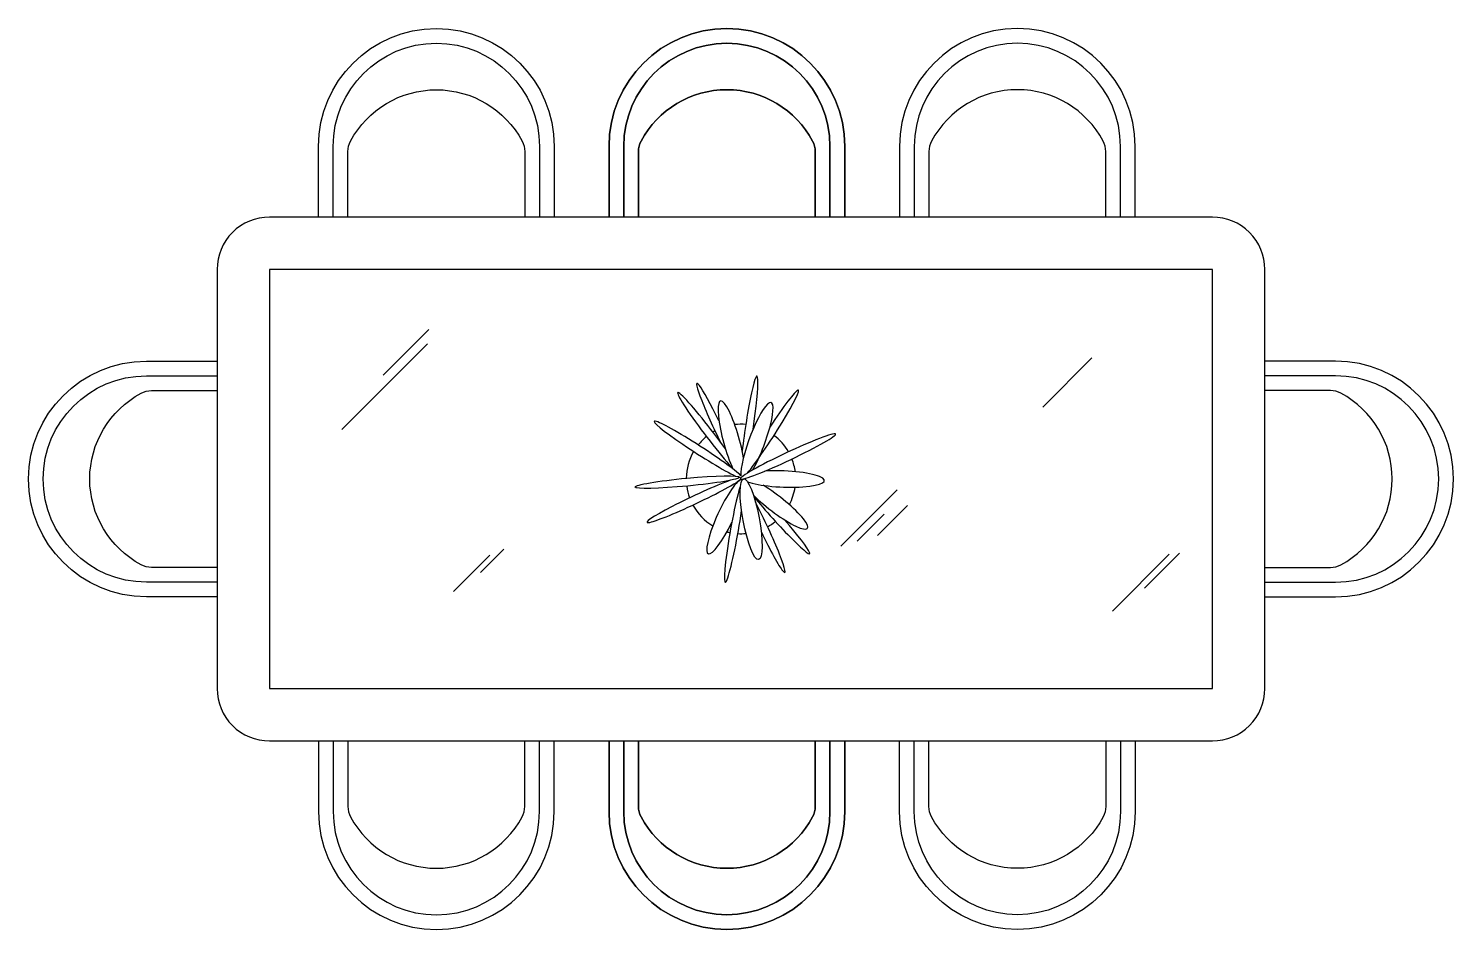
# Model space of a CAD drawing. Header units: millimetres. Extents: x -965.07 to -962.35, y 2624.81 to 2626.53.
import ezdxf

# ---------------------------------------------------------------- set-up
doc = ezdxf.new("R2010")
doc.units = ezdxf.units.MM
doc.header["$LTSCALE"] = 10
doc.layers.add('Móveis_mesas', color=2, linetype='Continuous')

msp = doc.modelspace()

# ---------------------------------------------------------------- linework, layer by layer
at = {"layer": 'Móveis_mesas', "color": 1}
for p, q in [((-964.3889, 2625.8728), (-964.3016, 2625.9601)), ((-964.4675, 2625.7695), (-964.3045, 2625.9325)), ((-963.1297, 2625.8121), (-963.0358, 2625.906)), ((-963.5153, 2625.5465), (-963.4078, 2625.6539)), ((-963.4454, 2625.5668), (-963.3879, 2625.6243)), ((-963.4323, 2625.6076), (-963.484, 2625.5559)), ((-964.2031, 2625.4963), (-964.1585, 2625.5408)), ((-964.2545, 2625.4599), (-964.1853, 2625.5292)), ((-962.9969, 2625.4225), (-962.8885, 2625.5309)), ((-962.9357, 2625.4661), (-962.8688, 2625.5331))]:
    msp.add_line(p, q, dxfattribs=at)
at = {"layer": 'Móveis_mesas'}
for points in [[(-964.5123, 2626.1747), (-964.5123, 2626.3098, -1), (-964.0623, 2626.3098), (-964.0623, 2626.1747)], [(-963.5077, 2626.1747), (-963.5077, 2626.3098, 1), (-963.9577, 2626.3098), (-963.9577, 2626.1747)], [(-963.9577, 2626.1747), (-963.9577, 2626.3098, -1), (-963.5077, 2626.3098), (-963.5077, 2626.1747)], [(-962.9532, 2626.1747), (-962.9532, 2626.3098, 1), (-963.4032, 2626.3098), (-963.4032, 2626.1747)], [(-964.7058, 2625.4497), (-964.8409, 2625.4497, -1), (-964.8409, 2625.8997), (-964.7058, 2625.8997)], [(-962.7058, 2625.4497), (-962.5707, 2625.4497, 1), (-962.5707, 2625.8997), (-962.7058, 2625.8997)], [(-964.5123, 2625.1747), (-964.5123, 2625.0396, 1), (-964.0623, 2625.0396), (-964.0623, 2625.1747)], [(-963.9577, 2625.1747), (-963.9577, 2625.0396, 1), (-963.5077, 2625.0396), (-963.5077, 2625.1747)], [(-963.5077, 2625.1747), (-963.5077, 2625.0396, -1), (-963.9577, 2625.0396), (-963.9577, 2625.1747)], [(-962.9532, 2625.1747), (-962.9532, 2625.0396, -1), (-963.4032, 2625.0396), (-963.4032, 2625.1747)]]:
    msp.add_lwpolyline(points, format="xyb", dxfattribs=at)
at = {"layer": 'Móveis_mesas', "color": 1}
for points in [[(-964.4842, 2626.1747), (-964.4842, 2626.3098, -1), (-964.0904, 2626.3098), (-964.0904, 2626.1747)], [(-963.5359, 2626.1747), (-963.5359, 2626.3098, 1), (-963.9296, 2626.3098), (-963.9296, 2626.1747)], [(-963.9296, 2626.1747), (-963.9296, 2626.3098, -1), (-963.5359, 2626.3098), (-963.5359, 2626.1747)], [(-962.9813, 2626.1747), (-962.9813, 2626.3098, 1), (-963.375, 2626.3098), (-963.375, 2626.1747)], [(-964.4561, 2626.1747), (-964.4561, 2626.2999, -0.123742), (-964.451, 2626.3199, -0.598296), (-964.1236, 2626.3199, -0.123742), (-964.1186, 2626.2999), (-964.1186, 2626.1747)], [(-963.564, 2626.1747), (-963.564, 2626.2999, 0.123742), (-963.569, 2626.3199, 0.598296), (-963.8965, 2626.3199, 0.123742), (-963.9015, 2626.2999), (-963.9015, 2626.1747)], [(-963.9015, 2626.1747), (-963.9015, 2626.2999, -0.123742), (-963.8965, 2626.3199, -0.598296), (-963.569, 2626.3199, -0.123742), (-963.564, 2626.2999), (-963.564, 2626.1747)], [(-963.0094, 2626.1747), (-963.0094, 2626.2999, 0.123742), (-963.0144, 2626.3199, 0.598296), (-963.3419, 2626.3199, 0.123742), (-963.3469, 2626.2999), (-963.3469, 2626.1747)], [(-964.7058, 2625.4778), (-964.8409, 2625.4778, -1), (-964.8409, 2625.8716), (-964.7058, 2625.8716)], [(-962.7058, 2625.4778), (-962.5707, 2625.4778, 1), (-962.5707, 2625.8716), (-962.7058, 2625.8716)], [(-964.7058, 2625.5059), (-964.831, 2625.5059, -0.123742), (-964.851, 2625.511, -0.598296), (-964.851, 2625.8384, -0.123742), (-964.831, 2625.8434), (-964.7058, 2625.8434)], [(-962.7058, 2625.5059), (-962.5805, 2625.5059, 0.123742), (-962.5606, 2625.511, 0.598296), (-962.5606, 2625.8384, 0.123742), (-962.5805, 2625.8434), (-962.7058, 2625.8434)], [(-964.4842, 2625.1747), (-964.4842, 2625.0396, 1), (-964.0904, 2625.0396), (-964.0904, 2625.1747)], [(-964.4561, 2625.1747), (-964.4561, 2625.0495, 0.123742), (-964.451, 2625.0295, 0.598296), (-964.1236, 2625.0295, 0.123742), (-964.1186, 2625.0495), (-964.1186, 2625.1747)], [(-963.9296, 2625.1747), (-963.9296, 2625.0396, 1), (-963.5359, 2625.0396), (-963.5359, 2625.1747)], [(-963.5359, 2625.1747), (-963.5359, 2625.0396, -1), (-963.9296, 2625.0396), (-963.9296, 2625.1747)], [(-963.9015, 2625.1747), (-963.9015, 2625.0495, 0.123742), (-963.8965, 2625.0295, 0.598296), (-963.569, 2625.0295, 0.123742), (-963.564, 2625.0495), (-963.564, 2625.1747)], [(-963.564, 2625.1747), (-963.564, 2625.0495, -0.123742), (-963.569, 2625.0295, -0.598296), (-963.8965, 2625.0295, -0.123742), (-963.9015, 2625.0495), (-963.9015, 2625.1747)], [(-962.9813, 2625.1747), (-962.9813, 2625.0396, -1), (-963.375, 2625.0396), (-963.375, 2625.1747)], [(-963.0094, 2625.1747), (-963.0094, 2625.0495, -0.123742), (-963.0144, 2625.0295, -0.598296), (-963.3419, 2625.0295, -0.123742), (-963.3469, 2625.0495), (-963.3469, 2625.1747)]]:
    msp.add_lwpolyline(points, format="xyb", dxfattribs=at)
at = {"layer": 'Móveis_mesas'}
msp.add_lwpolyline([(-964.6058, 2625.1747), (-962.8058, 2625.1747, 0.414214), (-962.7058, 2625.2747), (-962.7058, 2626.0747, 0.414214), (-962.8058, 2626.1747), (-964.6058, 2626.1747, 0.414214), (-964.7058, 2626.0747), (-964.7058, 2625.2747, 0.414214)], format="xyb", close=True, dxfattribs=at)
at = {"layer": 'Móveis_mesas', "color": 1}
msp.add_lwpolyline([(-964.6058, 2625.2747), (-962.8058, 2625.2747), (-962.8058, 2626.0747), (-964.6058, 2626.0747)], close=True, dxfattribs=at)
for start, end in [(118.4069, 120.8582), (84.9937, 96.5063), (75.7198, 76.6818), (29.8019, 52.9142), (129.1895, 141.5111), (149.8271, 179.1657), (7.6378, 21.4866), (187.494, 200.1359), (332.0512, 351.4496), (208.4425, 239.0967), (299.0994, 309.0518), (255.0593, 258.3838), (266.707, 275.2357)]:
    msp.add_arc((-963.7058, 2625.6747), 0.1045, start, end, dxfattribs=at)
for centre, major_axis, ratio, start_param, end_param in [((-963.69, 2625.7721), (0.0147, 0.099), 0.075778, 4.701072, 8.33168), ((-963.7657, 2625.7602), (-0.0608, 0.0795), 0.075778, 4.296299, 8.809257), ((-963.7472, 2625.7667), (-0.0427, 0.0906), 0.075778, 4.888746, 8.045791), ((-963.6503, 2625.7603), (0.0542, 0.0842), 0.075778, 3.67666, 7.739939), ((-963.7241, 2625.7478), (-0.0208, 0.0758), 0.195692, 4.215806, 8.590586), ((-963.6753, 2625.7467), (0.0271, 0.0738), 0.195692, 3.947329, 9.022809), ((-963.7875, 2625.7307), (-0.0842, 0.0542), 0.075778, 3.443179, 8.910776), ((-963.616, 2625.7178), (0.0906, 0.0427), 0.075778, 3.479471, 9.720255), ((-963.6253, 2625.6747), (0.0786, -0.003), 0.195692, 3.669806, 8.323414), ((-963.7947, 2625.6347), (-0.0906, -0.0427), 0.075778, 3.82251, 9.198289), ((-963.7351, 2625.6032), (-0.0332, -0.0713), 0.195692, 3.354294, 7.791596), ((-963.7185, 2625.576), (-0.0175, -0.0986), 0.075778, 3.632777, 8.2616), ((-963.6411, 2625.6285), (0.0622, -0.0481), 0.195692, 4.150862, 8.364474), ((-963.6413, 2625.6064), (0.0668, -0.0745), 0.075778, 4.15617, 7.657719), ((-963.6649, 2625.5867), (0.0427, -0.0906), 0.075778, 4.813593, 8.329949)]:
    msp.add_ellipse(centre, major_axis=major_axis, ratio=ratio, start_param=start_param, end_param=end_param, dxfattribs=at)
for centre, major_axis, ratio in [((-963.8082, 2625.6688), (-0.0997, -0.0094), 0.075778), ((-963.6865, 2625.598), (0.0144, -0.0773), 0.195692)]:
    msp.add_ellipse(centre, major_axis=major_axis, ratio=ratio, dxfattribs=at)

doc.saveas('drawing.dxf')
